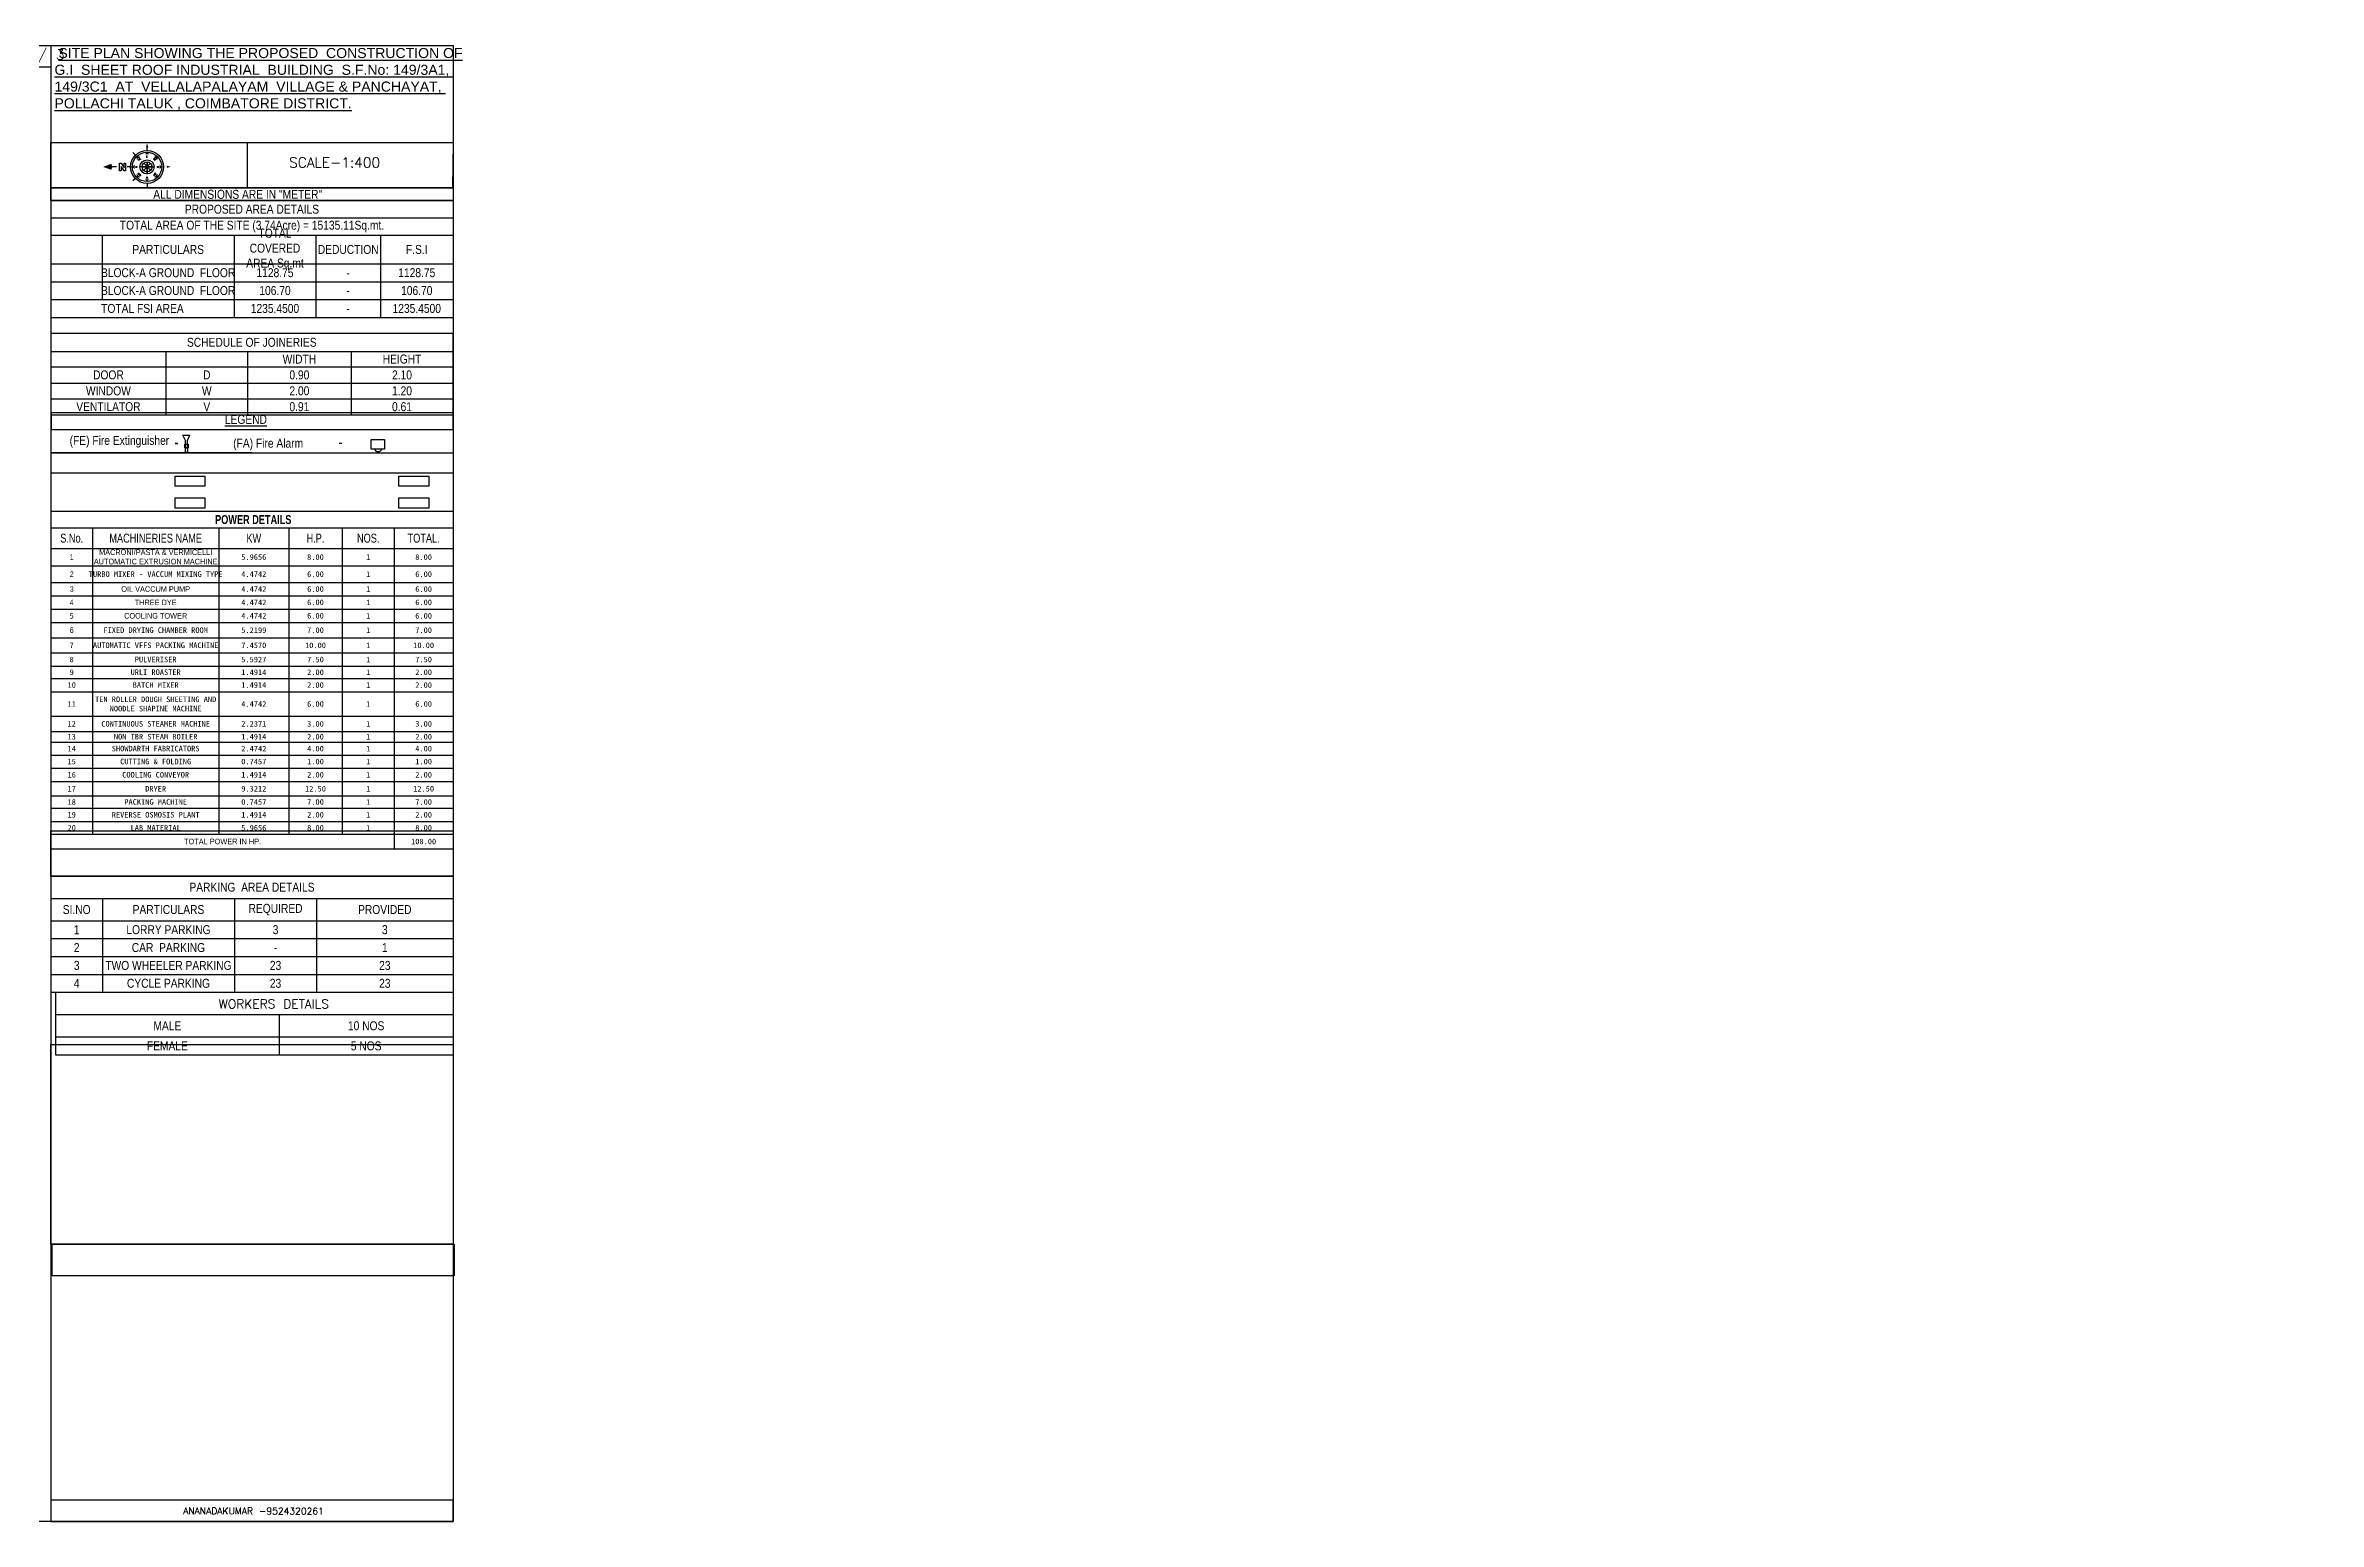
# Model space of a CAD drawing. Header units: metres. Extents: x 1422408 to 2637705, y 4160 to 80428.
# Drawn here: x 2268101.1 to 2268508, y 4159.8 to 4423.9 of the extents above; entities that cross this region are included whole.
import ezdxf
from ezdxf.enums import TextEntityAlignment as Align

# ---------------------------------------------------------------- set-up
doc = ezdxf.new("R2010")
doc.units = ezdxf.units.M
doc.header["$LTSCALE"] = 3.5
doc.header["$MEASUREMENT"] = 0
doc.layers.get('0').update_dxf_attribs({"linetype": 'CONTINUOUS'})
doc.styles.add('2', font='swissc.ttf', dxfattribs={"height": 0.25})
doc.styles.add('Bold', font='arialbd.ttf', dxfattribs={"height": 10.5})
doc.styles.add('CIVIL', font='', dxfattribs={"height": 0.2})
doc.styles.add('civiltec', font='swissc.ttf', dxfattribs={"height": 0.23})
doc.styles.add('RomanS', font='romans.shx', dxfattribs={"width": 0.75})
doc.styles.add('SH', font='swissc.ttf', dxfattribs={"height": 10})
doc.styles.get("Standard").update_dxf_attribs({"font": 'txt.shx', "height": 1.5})
doc.styles.add('style', font='swissc.ttf', dxfattribs={"height": 10})
doc.styles.get('CIVIL').set_extended_font_data('@SimHei')

# ---------------------------------------------------------------- blocks, each defined once
blk = doc.blocks.new('*T1028')
at = {"color": 0, "linetype": 'ByBlock', "lineweight": -2, "ltscale": 400}
for p, q in [((0, 0), (71.99, 0)), ((0, 0), (0, -20.9)), ((71.99, 0), (71.99, -20.9)), ((0, -3.08), (71.99, -3.08)), ((0, -6.18), (71.99, -6.18)), ((9.2, -6.18), (9.2, -17.7)), ((32.79, -6.18), (32.79, -20.9)), ((47.45, -6.18), (47.45, -20.9)), ((59.01, -6.18), (59.01, -20.9)), ((0, -11.3), (71.99, -11.3)), ((0, -14.5), (71.99, -14.5)), ((0, -17.7), (71.99, -17.7)), ((0, -20.9), (71.99, -20.9))]:
    blk.add_line(p, q, dxfattribs=at)
at = {"color": 0, "lineweight": 25, "ltscale": 400, "char_height": 1.6, "attachment_point": 5, "style": 'civiltec'}
for s, insert, width in [('TOTAL AREA OF THE SITE (3.74Acre) = 15135.11Sq.mt.', (36, -4.63), 71.621), ('PROPOSED AREA DETAILS', (36, -1.54), 71.621), ('PARTICULARS ', (20.99, -8.74), 23.2232), ('TOTAL COVERED AREA Sq.mt', (40.12, -8.74), 14.2885), ('DEDUCTION', (53.23, -8.74), 11.1895), ('F.S.I', (65.5, -8.74), 12.6155), ('BLOCK-A GROUND  FLOOR        ', (20.99, -12.9), 23.2232), ('1128.75', (40.12, -12.9), 14.2885), ('1128.75', (65.5, -12.9), 12.6155), ('BLOCK-A GROUND  FLOOR        ', (20.99, -16.1), 23.2232), ('106.70', (40.12, -16.1), 14.2885), ('-', (53.23, -12.9), 11.1895), ('-', (53.23, -16.1), 11.1895), ('106.70', (65.5, -16.1), 12.6155), ('TOTAL FSI AREA ', (16.39, -19.3), 32.4193), ('1235.4500', (40.12, -19.3), 14.2885), ('-', (53.23, -19.3), 11.1895), ('1235.4500', (65.5, -19.3), 12.6155)]:
    blk.add_mtext(s, dxfattribs=dict(at, insert=insert, width=width))
blk = doc.blocks.new('*T1029')
at = {"color": 0, "linetype": 'ByBlock', "lineweight": -2, "ltscale": 400}
for p, q in [((0, 0), (71.94, 0)), ((0, 0), (0, -14.6)), ((71.94, 0), (71.94, -14.6)), ((0, -3.27), (71.94, -3.27)), ((20.6, -3.27), (20.6, -14.6)), ((35.21, -3.27), (35.21, -14.6)), ((53.78, -3.27), (53.78, -14.6)), ((0, -6.02), (71.94, -6.02)), ((0, -8.92), (71.94, -8.92)), ((0, -11.72), (71.94, -11.72)), ((0, -14.6), (71.94, -14.6))]:
    blk.add_line(p, q, dxfattribs=at)
at = {"color": 0, "lineweight": 25, "ltscale": 400, "char_height": 1.6, "attachment_point": 5, "style": 'civiltec'}
for s, insert, width in [('SCHEDULE OF JOINERIES', (35.97, -1.64), 71.6069), ('WIDTH', (44.49, -4.64), 18.2397), ('HEIGHT', (62.86, -4.64), 17.8283), ('DOOR', (10.3, -7.47), 20.2725), ('D', (27.91, -7.47), 14.2818), ('0.90', (44.49, -7.47), 18.2397), ('2.10', (62.86, -7.47), 17.8283), ('WINDOW', (10.3, -10.32), 20.2725), ('W', (27.91, -10.32), 14.2818), ('2.00', (44.49, -10.32), 18.2397), ('1.20', (62.86, -10.32), 17.8283), ('VENTILATOR', (10.3, -13.16), 20.2725), ('V', (27.91, -13.16), 14.2818), ('0.91', (44.49, -13.16), 18.2397), ('0.61', (62.86, -13.16), 17.8283)]:
    blk.add_mtext(s, dxfattribs=dict(at, insert=insert, width=width))
blk = doc.blocks.new('*T1030')
at = {"color": 0, "linetype": 'ByBlock', "lineweight": -2, "ltscale": 400}
for p, q in [((0, 0), (71.99, 0)), ((0, 0), (0, -20.8)), ((71.99, 0), (71.99, -20.8)), ((0, -4), (71.99, -4)), ((9.24, -4), (9.24, -20.8)), ((32.87, -4), (32.87, -20.8)), ((47.57, -4), (47.57, -20.8)), ((0, -8), (71.99, -8)), ((0, -11.2), (71.99, -11.2)), ((0, -14.4), (71.99, -14.4)), ((0, -17.6), (71.99, -17.6)), ((0, -20.8), (71.99, -20.8))]:
    blk.add_line(p, q, dxfattribs=at)
at = {"color": 0, "lineweight": 25, "ltscale": 400, "char_height": 1.6, "attachment_point": 5, "style": 'civiltec'}
for s, insert, width in [('PARKING  AREA DETAILS', (36, -2), 71.621), ('SI.NO', (4.62, -6), 8.8678), ('PARTICULARS ', (21.05, -6), 23.2642), ('REQUIRED', (40.22, -6), 14.3295), ('PROVIDED', (59.78, -6), 24.0514), ('2', (4.62, -12.8), 8.8678), ('1', (4.62, -9.6), 8.8678), ('LORRY PARKING', (21.05, -9.6), 23.2642), ('CAR  PARKING', (21.05, -12.8), 23.2642), ('3', (40.22, -9.6), 14.3295), ('3', (59.78, -9.6), 24.0514), ('1', (59.78, -12.8), 24.0514), ('3', (4.62, -16), 8.8678), ('TWO WHEELER PARKING', (21.05, -16), 23.2642), ('23', (40.22, -16), 14.3295), ('-', (40.22, -12.8), 14.3295), ('23', (59.78, -16), 24.0514), ('4', (4.62, -19.2), 8.8678), ('CYCLE PARKING', (21.05, -19.2), 23.2642), ('23', (40.22, -19.2), 14.3295), ('23', (59.78, -19.2), 24.0514)]:
    blk.add_mtext(s, dxfattribs=dict(at, insert=insert, width=width))
blk = doc.blocks.new('DSFGDF')
at = {"color": 7}
for p, q in [((-1713.01, 14843.08), (-1712.67, 14843.08)), ((-1713.01, 14843.01), (-1713.01, 14843.08)), ((-1713.01, 14842.88), (-1712.81, 14843.01)), ((-1712.81, 14843.01), (-1713.01, 14843.01)), ((-1713.01, 14842.81), (-1713.01, 14842.88)), ((-1712.67, 14842.81), (-1713.01, 14842.81)), ((-1712.67, 14843.01), (-1712.87, 14842.88)), ((-1712.87, 14842.88), (-1712.67, 14842.88)), ((-1712.67, 14843.08), (-1712.67, 14843.01)), ((-1712.67, 14842.88), (-1712.67, 14842.81))]:
    blk.add_line(p, q, dxfattribs=at)
blk = doc.blocks.new('FHGGF')
at = {"color": 7}
for p, q in [((-1711.71, 14843.69), (-1711.71, 14843.85)), ((-1713.07, 14842.95), (-1713.26, 14842.95)), ((-1712.44, 14842.95), (-1712.6, 14842.95)), ((-1712.44, 14842.95), (-1712.36, 14842.95)), ((-1712.23, 14843.48), (-1712.34, 14843.59)), ((-1711.93, 14842.95), (-1712.02, 14842.95)), ((-1711.93, 14842.95), (-1711.48, 14842.95)), ((-1711.48, 14842.95), (-1711.93, 14842.95)), ((-1711.86, 14842.8), (-1711.55, 14843.11)), ((-1711.86, 14843.11), (-1711.55, 14842.8)), ((-1711.55, 14843.11), (-1711.86, 14842.8)), ((-1711.55, 14842.8), (-1711.86, 14843.11)), ((-1711.71, 14843.18), (-1711.71, 14842.73)), ((-1711.71, 14842.73), (-1711.71, 14843.18)), ((-1711.48, 14842.95), (-1711.39, 14842.95)), ((-1712.23, 14842.43), (-1712.34, 14842.32)), ((-1711.71, 14842.22), (-1711.71, 14842.06))]:
    blk.add_line(p, q, dxfattribs=at)
for radius in [0.738, 0.657, 0.316, 0.223]:
    blk.add_circle((-1711.71, 14842.95), radius, dxfattribs=at)
for points in [[(-1711.76, 14843.82), (-1711.71, 14843.85), (-1711.71, 14844.01)], [(-1711.71, 14844.01), (-1711.65, 14843.82), (-1711.71, 14843.85)], [(-1713.26, 14842.95), (-1713.31, 14843.09), (-1713.68, 14842.95)], [(-1713.68, 14842.95), (-1713.31, 14842.82), (-1713.26, 14842.95)], [(-1712.36, 14842.95), (-1712.26, 14843.06), (-1712.26, 14842.85)], [(-1712.17, 14843.42), (-1712.02, 14843.42), (-1712.17, 14843.27)], [(-1712.17, 14842.49), (-1712.17, 14842.64), (-1712.02, 14842.49)], [(-1711.71, 14843.61), (-1711.6, 14843.51), (-1711.81, 14843.51)], [(-1711.71, 14842.57), (-1711.76, 14842.75), (-1711.71, 14842.73)], [(-1711.65, 14842.75), (-1711.71, 14842.73), (-1711.71, 14842.57)], [(-1711.24, 14843.42), (-1711.24, 14843.27), (-1711.39, 14843.42)], [(-1711.24, 14842.49), (-1711.39, 14842.49), (-1711.24, 14842.64)], [(-1711.05, 14842.95), (-1711.15, 14842.85), (-1711.15, 14843.06)], [(-1710.84, 14843.01), (-1710.81, 14842.95), (-1710.65, 14842.95)], [(-1710.65, 14842.95), (-1710.84, 14842.9), (-1710.81, 14842.95)], [(-1711.71, 14842.3), (-1711.81, 14842.4), (-1711.6, 14842.4)]]:
    blk.add_solid(points, dxfattribs=at)
at = {"color": 1, "lineweight": 25, "rotation": 270}
blk.add_blockref('DSFGDF', (-16555.75, 13130.1), dxfattribs=at)
at = {"color": 7, "style": 'RomanS'}
for s, rotation, p in [('N', 90, (-1712.15, 14842.95)), ('NW', 135, (-1712.02, 14842.64)), ('NE', 45, (-1712.02, 14843.27)), ('SE', 315, (-1711.39, 14843.27)), ('SW', 225, (-1711.39, 14842.64)), ('S', 270.5986, (-1711.26, 14842.95)), ('W', 180, (-1711.71, 14842.51))]:
    blk.add_text(s, height=0.0789, rotation=rotation, dxfattribs=at).set_placement(p, align=Align.CENTER)
blk.add_text('E', height=0.0789, dxfattribs=at).set_placement((-1711.71, 14843.37), align=Align.CENTER)
blk = doc.blocks.new('*T1031')
at = {"color": 0, "lineweight": 30, "ltscale": 400}
for p, q in [((0, 0), (71.99, 0)), ((0, 0), (0, -3.01)), ((71.99, 0), (71.99, -3.01)), ((0, -6.67), (7.45, -6.67)), ((30.07, -6.67), (71.99, -6.67)), ((0, -9.78), (7.45, -9.78)), ((30.07, -9.78), (71.99, -9.78)), ((0, -12.76), (30.07, -12.76)), ((0, -15.13), (30.07, -15.13)), ((42.59, -12.76), (71.99, -12.76)), ((42.59, -15.13), (71.99, -15.13)), ((0, -17.52), (30.07, -17.52)), ((0, -19.94), (7.45, -19.94)), ((42.59, -17.52), (71.99, -17.52)), ((42.59, -19.94), (71.99, -19.94)), ((0, -22.66), (30.07, -22.66)), ((42.59, -22.66), (71.99, -22.66)), ((0, -25.37), (30.07, -25.37)), ((0, -27.73), (30.07, -27.73)), ((42.59, -25.37), (71.99, -25.37)), ((42.59, -27.73), (71.99, -27.73)), ((0, -29.92), (7.45, -29.92)), ((0, -32.32), (30.07, -32.32)), ((42.59, -29.92), (71.99, -29.92)), ((42.59, -32.32), (71.99, -32.32)), ((0, -36.7), (7.45, -36.7)), ((0, -39.41), (30.07, -39.41)), ((42.59, -39.41), (71.99, -39.41)), ((52.14, -36.7), (61.48, -36.7)), ((0, -41.33), (30.07, -41.33)), ((0, -43.66), (7.45, -43.66)), ((30.07, -43.66), (71.99, -43.66)), ((42.59, -41.33), (71.99, -41.33)), ((0, -45.97), (30.07, -45.97)), ((0, -48.4), (30.07, -48.4)), ((42.59, -48.4), (71.99, -48.4)), ((52.14, -45.97), (61.48, -45.97)), ((0, -50.96), (71.99, -50.96)), ((0, -53.14), (30.07, -53.14)), ((0, -55.53), (30.07, -55.53)), ((42.59, -53.14), (71.99, -53.14)), ((42.59, -55.53), (71.99, -55.53)), ((0, -57.82), (71.99, -57.82)), ((0, -60.41), (71.99, -60.41))]:
    blk.add_line(p, q, dxfattribs=at)
at = {"color": 0, "linetype": 'ByBlock', "lineweight": -2, "ltscale": 400}
for p, q in [((0, -3.01), (71.99, -3.01)), ((0, -3.01), (0, -60.41)), ((7.45, -3.01), (7.45, -57.82)), ((30.07, -3.01), (30.07, -57.82)), ((42.59, -3.01), (42.59, -57.82)), ((52.14, -3.01), (52.14, -57.82)), ((61.48, -3.01), (61.48, -60.41)), ((71.99, -3.01), (71.99, -60.41)), ((7.45, -6.67), (30.07, -6.67)), ((7.45, -9.78), (30.07, -9.78)), ((30.07, -12.76), (42.59, -12.76)), ((30.07, -15.13), (42.59, -15.13)), ((7.45, -19.94), (42.59, -19.94)), ((30.07, -17.52), (42.59, -17.52)), ((30.07, -22.66), (42.59, -22.66)), ((30.07, -25.37), (42.59, -25.37)), ((30.07, -27.73), (42.59, -27.73)), ((7.45, -29.92), (42.59, -29.92)), ((30.07, -32.32), (42.59, -32.32)), ((7.45, -36.7), (52.14, -36.7)), ((30.07, -39.41), (42.59, -39.41)), ((61.48, -36.7), (71.99, -36.7)), ((7.45, -43.66), (30.07, -43.66)), ((30.07, -41.33), (42.59, -41.33)), ((30.07, -45.97), (52.14, -45.97)), ((30.07, -48.4), (42.59, -48.4)), ((61.48, -45.97), (71.99, -45.97)), ((30.07, -53.14), (42.59, -53.14)), ((30.07, -55.53), (42.59, -55.53))]:
    blk.add_line(p, q, dxfattribs=at)
at = {"color": 0, "lineweight": 25, "ltscale": 400}
for s, insert, char_height, width, attachment_point, style in [('{\\fSwis721 LtCn BT|b0|i0|c0|p34;\\C4;S.No.}', (3.73, -4.84), 1.6, 7.4053, 5, 'CIVIL'), ('{\\fSwis721 LtCn BT|b0|i0|c0|p34;\\C4;MACHINERIES NAME}', (18.76, -4.84), 1.6, 22.5672, 5, 'CIVIL'), ('{\\fSwis721 LtCn BT|b1|i0|c0|p34;\\C4; POWER DETAILS}', (36, -1.51), 1.6, 71.9423, 5, '2'), ('{\\fSwis721 LtCn BT|b0|i0|c0|p34;\\C4;KW}', (36.33, -4.84), 1.6, 12.4712, 5, 'CIVIL'), ('{\\fSwis721 LtCn BT|b0|i0|c0|p34;\\C4;H.P.}', (47.37, -4.84), 1.6, 9.5084, 5, 'CIVIL'), ('{\\fSwis721 LtCn BT|b0|i0|c0|p34;\\C4;NOS.}', (56.81, -4.84), 1.6, 9.2835, 5, 'CIVIL'), ('{\\fSwis721 LtCn BT|b0|i0|c0|p34;\\C4;TOTAL.}', (66.73, -4.84), 1.6, 10.4661, 5, 'CIVIL'), ('{\\fSwis721 LtCn BT|b0|i0|c0|p34;\\C4;1}', (3.73, -8.22), 1, 7.4053, 5, 'CIVIL'), ('MACRONI/PASTA & VERMICELLI AUTOMATIC EXTRUSION MACHINE', (18.76, -6.85), 1, 22.2459, 2, 'civiltec'), ('5.9656', (36.33, -8.22), 1, 12.4712, 5, 'CIVIL'), ('8.00', (47.37, -8.22), 1, 9.5084, 5, 'CIVIL'), ('1', (56.81, -8.22), 1, 9.2835, 5, 'CIVIL'), ('8.00', (66.73, -8.22), 1, 10.4661, 5, 'CIVIL'), ('{\\fSwis721 LtCn BT|b0|i0|c0|p34;\\C4;2}', (3.73, -11.27), 1, 7.4053, 5, 'CIVIL'), ('TURBO MIXER - VACCUM MIXING TYPE', (18.76, -11.27), 1, 22.5672, 5, 'CIVIL'), ('4.4742', (36.33, -11.27), 1, 12.4712, 5, 'CIVIL'), ('6.00', (47.37, -11.27), 1, 9.5084, 5, 'CIVIL'), ('1', (56.81, -11.27), 1, 9.2835, 5, 'CIVIL'), ('6.00', (66.73, -11.27), 1, 10.4661, 5, 'CIVIL'), ('{\\fSwis721 LtCn BT|b0|i0|c0|p34;\\C4;4}', (3.73, -16.32), 1, 7.4053, 5, 'CIVIL'), ('{\\fSwis721 LtCn BT|b0|i0|c0|p34;\\C4;3}', (3.73, -13.94), 1, 7.4053, 5, 'CIVIL'), ('{\\fSwis721 Cn BT|b0|i0|c0|p34;OIL VACCUM PUMP}', (18.76, -13.94), 1, 22.5672, 5, 'CIVIL'), ('{\\fSwis721 Cn BT|b0|i0|c0|p34;THREE DYE}', (18.76, -16.32), 1, 22.5672, 5, 'CIVIL'), ('4.4742', (36.33, -13.94), 1, 12.4712, 5, 'CIVIL'), ('4.4742', (36.33, -16.32), 1, 12.4712, 5, 'CIVIL'), ('6.00', (47.37, -13.94), 1, 9.5084, 5, 'CIVIL'), ('6.00', (47.37, -16.32), 1, 9.5084, 5, 'CIVIL'), ('1', (56.81, -13.94), 1, 9.2835, 5, 'CIVIL'), ('1', (56.81, -16.32), 1, 9.2835, 5, 'CIVIL'), ('6.00', (66.73, -13.94), 1, 10.4661, 5, 'CIVIL'), ('6.00', (66.73, -16.32), 1, 10.4661, 5, 'CIVIL'), ('5', (3.73, -18.73), 1, 7.4053, 5, 'CIVIL'), ('{\\fSwis721 Cn BT|b0|i0|c0|p34;COOLING TOWER}', (18.76, -18.73), 1, 22.5672, 5, 'CIVIL'), ('4.4742', (36.33, -18.73), 1, 12.4712, 5, 'CIVIL'), ('6.00', (47.37, -18.73), 1, 9.5084, 5, 'CIVIL'), ('1', (56.81, -18.73), 1, 9.2835, 5, 'CIVIL'), ('6.00', (66.73, -18.73), 1, 10.4661, 5, 'CIVIL'), ('7', (3.73, -24.01), 1, 7.4053, 5, 'CIVIL'), ('{\\fSwis721 LtCn BT|b0|i0|c0|p34;\\C4;6}', (3.73, -21.3), 1, 7.4053, 5, 'CIVIL'), ('AUTOMATIC VFFS PACKING MACHINE', (18.76, -24.01), 1, 22.5672, 5, 'CIVIL'), ('FIXED DRYING CHAMBER ROOM', (18.76, -21.3), 1, 22.5672, 5, 'CIVIL'), ('5.2199', (36.33, -21.3), 1, 12.4712, 5, 'CIVIL'), ('7.4570', (36.33, -24.01), 1, 12.4712, 5, 'CIVIL'), ('10.00', (47.37, -24.01), 1, 9.5084, 5, 'CIVIL'), ('7.00', (47.37, -21.3), 1, 9.5084, 5, 'CIVIL'), ('1', (56.81, -21.3), 1, 9.2835, 5, 'CIVIL'), ('1', (56.81, -24.01), 1, 9.2835, 5, 'CIVIL'), ('10.00', (66.73, -24.01), 1, 10.4661, 5, 'CIVIL'), ('7.00', (66.73, -21.3), 1, 10.4661, 5, 'CIVIL'), ('8', (3.73, -26.55), 1, 7.4053, 5, 'CIVIL'), ('9', (3.73, -28.83), 1, 7.4053, 5, 'CIVIL'), ('URLI ROASTER', (18.76, -28.83), 1, 22.5672, 5, 'CIVIL'), ('PULVERISER', (18.76, -26.55), 1, 22.5672, 5, 'CIVIL'), ('5.5927', (36.33, -26.55), 1, 12.4712, 5, 'CIVIL'), ('1.4914', (36.33, -28.83), 1, 12.4712, 5, 'CIVIL'), ('2.00', (47.37, -28.83), 1, 9.5084, 5, 'CIVIL'), ('7.50', (47.37, -26.55), 1, 9.5084, 5, 'CIVIL'), ('1', (56.81, -26.55), 1, 9.2835, 5, 'CIVIL'), ('1', (56.81, -28.83), 1, 9.2835, 5, 'CIVIL'), ('2.00', (66.73, -28.83), 1, 10.4661, 5, 'CIVIL'), ('7.50', (66.73, -26.55), 1, 10.4661, 5, 'CIVIL'), ('10', (3.73, -31.12), 1, 7.4053, 5, 'CIVIL'), ('BATCH MIXER', (18.76, -31.12), 1, 22.5672, 5, 'CIVIL'), ('1.4914', (36.33, -31.12), 1, 12.4712, 5, 'CIVIL'), ('2.00', (47.37, -31.12), 1, 9.5084, 5, 'CIVIL'), ('1', (56.81, -31.12), 1, 9.2835, 5, 'CIVIL'), ('2.00', (66.73, -31.12), 1, 10.4661, 5, 'CIVIL'), ('11', (3.73, -34.51), 1, 7.4053, 5, 'CIVIL'), ('TEN ROLLER DOUGH SHEETING AND NOODLE SHAPINE MACHINE', (18.76, -34.51), 1, 22.5672, 5, 'CIVIL'), ('4.4742', (36.33, -34.51), 1, 12.4712, 5, 'CIVIL'), ('6.00', (47.37, -34.51), 1, 9.5084, 5, 'CIVIL'), ('1', (56.81, -34.51), 1, 9.2835, 5, 'CIVIL'), ('6.00', (66.73, -34.51), 1, 10.4661, 5, 'CIVIL'), ('12', (3.73, -38.06), 1, 7.4053, 5, 'CIVIL'), ('13', (3.73, -40.37), 1, 7.4053, 5, 'CIVIL'), ('CONTINUOUS STEAMER MACHINE', (18.76, -38.06), 1, 22.5672, 5, 'CIVIL'), ('NON IBR STEAM BOILER', (18.76, -40.37), 1, 22.5672, 5, 'CIVIL'), ('2.2371', (36.33, -38.06), 1, 12.4712, 5, 'CIVIL'), ('1.4914', (36.33, -40.37), 1, 12.4712, 5, 'CIVIL'), ('3.00', (47.37, -38.06), 1, 9.5084, 5, 'CIVIL'), ('2.00', (47.37, -40.37), 1, 9.5084, 5, 'CIVIL'), ('1', (56.81, -38.06), 1, 9.2835, 5, 'CIVIL'), ('1', (56.81, -40.37), 1, 9.2835, 5, 'CIVIL'), ('3.00', (66.73, -38.06), 1, 10.4661, 5, 'CIVIL'), ('2.00', (66.73, -40.37), 1, 10.4661, 5, 'CIVIL'), ('14', (3.73, -42.5), 1, 7.4053, 5, 'CIVIL'), ('15', (3.73, -44.81), 1, 7.4053, 5, 'CIVIL'), ('SHOWDARTH FABRICATORS', (18.76, -42.5), 1, 22.5672, 5, 'CIVIL'), ('CUTTING & FOLDING', (18.76, -44.81), 1, 22.5672, 5, 'CIVIL'), ('2.4742', (36.33, -42.5), 1, 12.4712, 5, 'CIVIL'), ('0.7457', (36.33, -44.81), 1, 12.4712, 5, 'CIVIL'), ('4.00', (47.37, -42.5), 1, 9.5084, 5, 'CIVIL'), ('1.00', (47.37, -44.81), 1, 9.5084, 5, 'CIVIL'), ('1', (56.81, -42.5), 1, 9.2835, 5, 'CIVIL'), ('1', (56.81, -44.81), 1, 9.2835, 5, 'CIVIL'), ('4.00', (66.73, -42.5), 1, 10.4661, 5, 'CIVIL'), ('1.00', (66.73, -44.81), 1, 10.4661, 5, 'CIVIL'), ('16', (3.73, -47.18), 1, 7.4053, 5, 'CIVIL'), ('COOLING CONVEYOR', (18.76, -47.18), 1, 22.5672, 5, 'CIVIL'), ('1.4914', (36.33, -47.18), 1, 12.4712, 5, 'CIVIL'), ('2.00', (47.37, -47.18), 1, 9.5084, 5, 'CIVIL'), ('1', (56.81, -47.18), 1, 9.2835, 5, 'CIVIL'), ('2.00', (66.73, -47.18), 1, 10.4661, 5, 'CIVIL'), ('17', (3.73, -49.68), 1, 7.4053, 5, 'CIVIL'), ('18', (3.73, -52.05), 1, 7.4053, 5, 'CIVIL'), ('PACKING MACHINE', (18.76, -52.05), 1, 22.5672, 5, 'CIVIL'), ('DRYER', (18.76, -49.68), 1, 22.5672, 5, 'CIVIL'), ('9.3212', (36.33, -49.68), 1, 12.4712, 5, 'CIVIL'), ('0.7457', (36.33, -52.05), 1, 12.4712, 5, 'CIVIL'), ('12.50', (47.37, -49.68), 1, 9.5084, 5, 'CIVIL'), ('7.00', (47.37, -52.05), 1, 9.5084, 5, 'CIVIL'), ('1', (56.81, -49.68), 1, 9.2835, 5, 'CIVIL'), ('1', (56.81, -52.05), 1, 9.2835, 5, 'CIVIL'), ('12.50', (66.73, -49.68), 1, 10.4661, 5, 'CIVIL'), ('7.00', (66.73, -52.05), 1, 10.4661, 5, 'CIVIL'), ('20', (3.73, -56.67), 1, 7.4053, 5, 'CIVIL'), ('19', (3.73, -54.34), 1, 7.4053, 5, 'CIVIL'), ('REVERSE OSMOSIS PLANT', (18.76, -54.34), 1, 22.5672, 5, 'CIVIL'), ('LAB MATERIAL', (18.76, -56.67), 1, 22.5672, 5, 'CIVIL'), ('5.9656', (36.33, -56.67), 1, 12.4712, 5, 'CIVIL'), ('1.4914', (36.33, -54.34), 1, 12.4712, 5, 'CIVIL'), ('2.00', (47.37, -54.34), 1, 9.5084, 5, 'CIVIL'), ('8.00', (47.37, -56.67), 1, 9.5084, 5, 'CIVIL'), ('1', (56.81, -54.34), 1, 9.2835, 5, 'CIVIL'), ('1', (56.81, -56.67), 1, 9.2835, 5, 'CIVIL'), ('2.00', (66.73, -54.34), 1, 10.4661, 5, 'CIVIL'), ('8.00', (66.73, -56.67), 1, 10.4661, 5, 'CIVIL'), ('{\\fSwis721 Cn BT|b0|i0|c0|p34;\\C4;TOTAL POWER IN HP.}', (30.74, -59.12), 1, 61.4281, 5, 'CIVIL'), ('108.00', (66.73, -59.12), 1, 10.4661, 5, 'CIVIL')]:
    blk.add_mtext(s, dxfattribs=dict(at, insert=insert, char_height=char_height, width=width, attachment_point=attachment_point, style=style))
blk = doc.blocks.new('*T1032')
at = {"color": 0, "linetype": 'ByBlock', "lineweight": -2, "ltscale": 400}
for p, q in [((0, 0), (71.18, 0)), ((0, 0), (0, -11.2)), ((71.18, 0), (71.18, -11.2)), ((0, -4), (71.18, -4)), ((40.06, -4), (40.06, -11.2)), ((0, -8), (71.18, -8)), ((0, -11.2), (71.18, -11.2))]:
    blk.add_line(p, q, dxfattribs=at)
at = {"color": 0, "lineweight": 25, "ltscale": 400, "char_height": 1.6, "attachment_point": 5, "style": 'civiltec'}
for s, insert, width in [('MALE', (20.03, -6), 39.6859), ('10 NOS', (55.62, -6), 30.7512), ('FEMALE', (20.03, -9.6), 39.6859), ('5 NOS', (55.62, -9.6), 30.7512)]:
    blk.add_mtext(s, dxfattribs=dict(at, insert=insert, width=width))

msp = doc.modelspace()

# ---------------------------------------------------------------- linework, layer by layer
at = {"color": 0, "lineweight": 25, "ltscale": 0.25}
msp.add_line((2268137.1709, 4406.59604), (2268137.1709, 4398.45977), dxfattribs=at)
at = {"color": 7}
for p, q in [((2268126.15407, 4353.26831, 0.27868), (2268125.69633, 4354.20535, 0.27868)), ((2268126.49242, 4353.26831, 0.27868), (2268126.95017, 4354.20535, 0.27868)), ((2268126.15407, 4351.95349, 0.27868), (2268126.15407, 4353.26831, 0.27868)), ((2268126.49242, 4351.95349, 0.27868), (2268126.49242, 4353.26831, 0.27868))]:
    msp.add_line(p, q, dxfattribs=at)
at = {"color": 7, "ltscale": 0.1}
msp.add_line((2268125.69633, 4354.20535, 0.27868), (2268126.95017, 4354.20535, 0.27868), dxfattribs=at)
at = {"color": 0, "lineweight": 25, "ltscale": 0.25}
for points in [[(2267930.52507, 4423.93694), (2268102.05774, 4423.93694), (2268102.05774, 4159.77215), (2267930.52507, 4159.77215)], [(2267930.52507, 4423.93694), (2268174.04813, 4423.93694), (2268174.04813, 4159.77215), (2267930.52507, 4159.77215)], [(2268080.2587, 4423.93694), (2268102.06339, 4423.93694), (2268102.06339, 4420.04907), (2268080.2587, 4420.04907)], [(2268102.05774, 4406.59604), (2268174.04991, 4406.59604), (2268173.94848, 4398.45977), (2268102.05774, 4398.45977)], [(2268102.05774, 4398.45977), (2268174.04991, 4398.45977), (2268174.04991, 4396.16567), (2268102.05774, 4396.16567)], [(2268102.11374, 4355.21153), (2268174.04861, 4355.21153), (2268174.04851, 4350.97706), (2268102.11374, 4351.06871)], [(2268102.11368, 4351.02289), (2268174.04855, 4351.02289), (2268174.04861, 4347.416), (2268102.11374, 4347.416)], [(2268124.28222, 4346.88204), (2268129.62704, 4346.88204), (2268129.62704, 4345.04794), (2268124.28222, 4345.04794)], [(2268164.35204, 4346.88204), (2268169.69686, 4346.88204), (2268169.69686, 4345.04794), (2268164.35204, 4345.04794)], [(2268124.28222, 4342.96601), (2268129.62704, 4342.96601), (2268129.62704, 4341.1319), (2268124.28222, 4341.1319)], [(2268164.35204, 4342.96601), (2268169.69686, 4342.96601), (2268169.69686, 4341.1319), (2268164.35204, 4341.1319)], [(2268102.05822, 4283.39557), (2268174.04958, 4283.39557), (2268174.04958, 4275.28687), (2268102.05822, 4275.28687)], [(2268102.05677, 4245.15723), (2268174.04765, 4245.15722), (2268174.04766, 4209.42387), (2268102.05677, 4209.42388)], [(2268102.26369, 4209.42387), (2268174.25408, 4209.42387), (2268174.25408, 4203.74), (2268102.26369, 4203.74)], [(2268102.05774, 4159.77215), (2268174.04813, 4159.77215), (2268174.04813, 4163.56488), (2268102.05774, 4163.56488)]]:
    msp.add_lwpolyline(points, close=True, dxfattribs=at)
at = {"color": 1, "lineweight": 25, "ltscale": 25}
msp.add_lwpolyline([(2268102.11374, 4355.21153), (2268174.04861, 4355.21153), (2268174.04861, 4358.20033), (2268102.11374, 4358.20033)], close=True, dxfattribs=at)
at = {"color": 7}
for points, elevation in [([(2268126.01724, 4352.59019), (2268126.62341, 4352.59019), (2268126.62341, 4351.95349), (2268126.01724, 4351.95349)], 0.27868), ([(2268126.15407, 4351.95349), (2268126.49242, 4351.95349), (2268126.49242, 4351.07455), (2268126.15407, 4351.07455)], 0.27868), ([(2268159.42465, 4353.43092), (2268161.80404, 4353.43092), (2268161.80404, 4351.66058), (2268159.42465, 4351.66058)], 0.21826)]:
    msp.add_lwpolyline(points, close=True, dxfattribs=dict(at, elevation=elevation))
msp.add_arc((2268160.63027, 4351.96179, 0.21826), 0.7161, 204.8746983, 335.1253017, dxfattribs=at)

# ---------------------------------------------------------------- block references
at = {"color": 1, "lineweight": 25, "xscale": 4, "yscale": 4, "zscale": 4}
msp.add_blockref('FHGGF', (2274966.11308, -54969.59333), dxfattribs=at)
for name, p in [('*T1028', (2268102.05774, 4396.16567)), ('*T1029', (2268102.05774, 4372.44224)), ('*T1031', (2268102.05822, 4340.59107)), ('*T1030', (2268102.05822, 4275.28687)), ('*T1032', (2268102.8783, 4254.48687))]:
    msp.add_blockref(name, p)

# ---------------------------------------------------------------- texts
at = {"color": 7, "lineweight": 25}
msp.add_text('SCALE-1:400', height=1.8, dxfattribs=at).set_placement((2268144.71599, 4402.09532))
at = {"color": 7, "ltscale": 0.05, "style": 'SH'}
for s, p in [('(FE) Fire Extinguisher', (2268105.41307, 4352.45637)), ('(FA) Fire Alarm', (2268134.69813, 4351.95272))]:
    msp.add_text(s, height=1.6, dxfattribs=at).set_placement(p)
at = {"color": 7}
for s, height, style, p in [('%%ULEGEND', 1.6, 'style', (2268133.20775, 4356.21481, 0.73243)), ('-', 1.59727, 'Bold', (2268124.18659, 4352.10002)), ('-', 1.59727, 'Bold', (2268153.52489, 4352.12814))]:
    msp.add_text(s, height=height, dxfattribs=dict(at, style=style)).set_placement(p)
at = {"color": 0, "lineweight": 25}
msp.add_text('ANANADAKUMAR -9524320261', height=1.2, rotation=359.89281, dxfattribs=at).set_placement((2268125.73536, 4161.08212))
at = {"color": 7, "lineweight": 25, "attachment_point": 1}
for s, insert, char_height, width in [('SHEET NO: 1/ 3', (2268083.33961, 4423.19753), 1.8, 32.4004685), ('\\A1;{\\fSwis721 BT|b0|i0|c0|p34;\\L SITE PLAN SHOWING THE PROPOSED  CONSTRUCTION OF G.I  SHEET ROOF INDUSTRIAL  BUILDING  S.F.No: 149/3A1, \\H1.8817x; \\H0.53143x;149/3C1  AT  VELLALAPALAYAM  VILLAGE & PANCHAYAT, \\H1.58916x; \\H0.62926x;POLLACHI TALUK , COIMBATORE DISTRICT. \\H1.68651x; }', (2268102.70004, 4423.48524), 1.8, 73.1858901), ('{\\fSwis721 Cn BT|b0|i0|c0|p34;ALL DIMENSIONS ARE IN "METER"}', (2268120.39024, 4398.09865), 1.6, 73.1858901)]:
    msp.add_mtext(s, dxfattribs=dict(at, insert=insert, char_height=char_height, width=width))
at = {"color": 1, "lineweight": 25, "insert": (2268132.09335, 4253.21008), "char_height": 1.6, "width": 19.6162651, "attachment_point": 1}
msp.add_mtext('{\\C0;WORKERS DETAILS}', dxfattribs=at)

doc.saveas('drawing.dxf')
